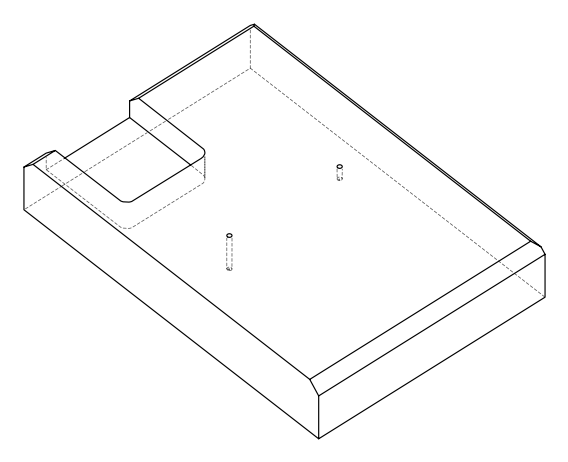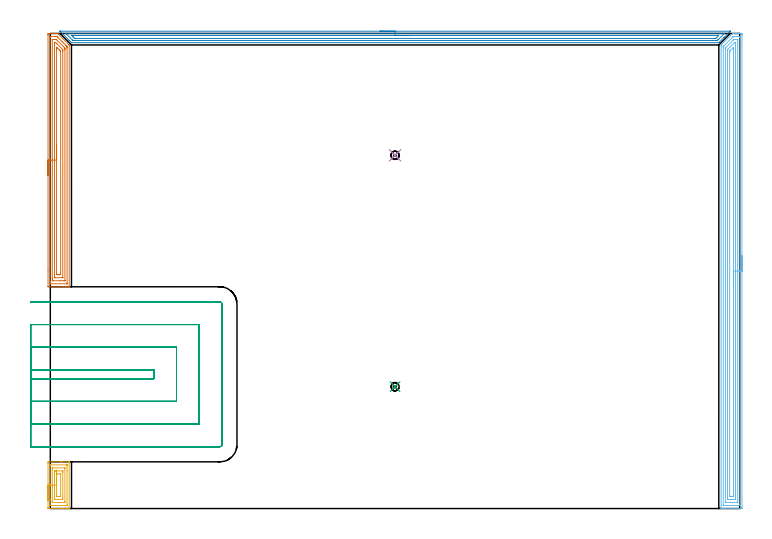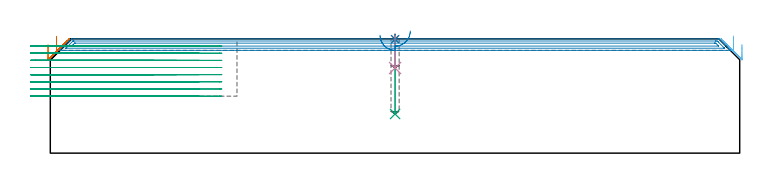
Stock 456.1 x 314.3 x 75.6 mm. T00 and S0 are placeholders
(PLAN: 9 operations, 3 tool changes, 54.1 min)
(1 SPOT_DRILL | STEP1POCKET | NXT0321_9005460120000 | 0.03 min | 42 mm3)
(2 SPOT_DRILL_1 | STEP1POCKET_1 | NXT0321_9005460120000 | 0.03 min | 2 mm3)
(3 DRILL_BLIND_HOLE_INTO_CENTER | STEP1POCKET | UGT0301_178 | 0.21 min | 1052 mm3)
(4 DRILL_BLIND_HOLE_INTO_CENTER_1 | STEP1POCKET_1 | UGT0301_178 | 0.09 min | 409 mm3)
(5 AREA_MILL | FG_CHAMFER_SURFACE | UGT0205_001 | 1.55 min | 3715 mm3)
(6 AREA_MILL_1 | FG_CHAMFER_SURFACE_1 | UGT0205_001 | 12.79 min | 29926 mm3)
(7 AREA_MILL_2 | FG_CHAMFER_SURFACE_2 | UGT0205_001 | 6.93 min | 17112 mm3)
(8 AREA_MILL_3 | FG_CHAMFER_SURFACE_3 | UGT0205_001 | 10.68 min | 12519 mm3)
(9 MILL_SLOT | SLOT_PARTIAL_RECTANGULAR | UGT0201_094 | Follow Part, ap 5, ae 75% | 21.85 min | 538605 mm3)
(TOOL NXT0321_9005460120000 | NC Spot Drill, 142deg, 12mm, Carbide, Uncoated | D12 PA142 FL30 Z2)
(TOOL UGT0301_178 | Twist Drill 5.4 mm | D5.4 PA118 FL55 Z2)
(TOOL UGT0205_001 | Chamfer Mill 20 x 3 x 45 deg. | D20 FL50 Z2)
(TOOL UGT0201_094 | End mill 20 mm | D20 FL38 Z4)
(OP 1 SPOT_DRILL)
G17 G21 G94 G90
T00 M6
G54
G17 G0 G90 X228.1 Y80.6 S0 M3
G43 Z85.6 H0
G94 G81 G98 Z75.368 F250. R78.6
G80
M5
M2
(OP 2 SPOT_DRILL_1)
G17 G21 G94 G90
T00 M6
G54
G17 G0 G90 X228.1 Y233.7 S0 M3
G43 Z85.6 H0
G94 G81 G98 Z75.368 F250. R78.6
G80
M5
M2
(OP 3 DRILL_BLIND_HOLE_INTO_CENTER)
G17 G21 G94 G90
T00 M6
G54
G17 G0 G90 X228.1 Y80.6 S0 M3
G43 Z85.6 H0
G94 G81 G98 Z25.9 F250. R77.6
G80
M5
M2
(OP 4 DRILL_BLIND_HOLE_INTO_CENTER_1)
G17 G21 G94 G90
T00 M6
G54
G17 G0 G90 X228.1 Y233.7 S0 M3
G43 Z85.6 H0
G94 G81 G98 Z56.3 F250. R77.6
G80
M5
M2
(OP 5 AREA_MILL)
G17 G21 G94 G90
T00 M6
G54
G17 G0 G90 X-1.5 Y5.45 S1061 M3
G43 Z85.6 H0
Z71.6
G94 G1 Y5.488 Z70.728 F250.
Y5.602 Z69.864
Y5.791 Z69.012
Y6.053 Z68.18
Y6.387 Z67.374
Y6.79 Z66.6
Y7.258 Z65.864
Y7.79 Z65.172
Y8.379 Z64.529
Y9.022 Z63.94
Y9.714 Z63.408
Y10.45 Z62.94
Y11.224 Z62.537
Y12.03 Z62.203
Y12.862 Z61.941
Y13.714 Z61.752
Y14.578 Z61.638
Y15.45 Z61.6
Y29.973
X-1.499 Y30.442 Z61.601
X-1.493 Y30.848 Z61.603
X-1.491 Y30.892 Z61.605
X-1.089 Y30.9 Z62.006
X6.818 Z69.911
X7.663 Z70.762
X12.471 Y30.899 Z75.57
X12.495 Y30.89 Z75.594
X12.5 Y30.883 Z75.6
Y0.017
X12.495 Y0.01 Z75.594
X12.469 Y0. Z75.568
X7.663 Z70.763
X6.818 Z69.911
X-1.089 Y0.001 Z62.006
X-1.298 Y0.003 Z61.797
X-1.491 Y0.008 Z61.605
X-1.493 Y0.052 Z61.603
X-1.499 Y0.458 Z61.601
X-1.5 Y0.87 Z61.6
Y15.45
X-0.086 Z63.014
Y28.553
X-0.085 Y28.678 Z63.015
X-0.081 Y28.866 Z63.019
X-0.08 Y28.882 Z63.02
X-0.037 Y28.89 Z63.063
X0.08 Y28.896 Z63.18
X0.227 Y28.899 Z63.327
X10.99 Y28.9 Z74.09
X11.049 Y28.897 Z74.149
X11.068 Y28.893 Z74.168
X11.079 Y28.887 Z74.179
X11.082 Y28.864 Z74.182
X11.085 Y28.805 Z74.185
X11.086 Y24.835 Z74.186
Y2.347
X11.085 Y2.222 Z74.185
X11.081 Y2.034 Z74.181
X11.08 Y2.018 Z74.18
X11.037 Y2.01 Z74.137
X10.92 Y2.004 Z74.02
X10.773 Y2.001 Z73.873
X0.01 Y2. Z63.11
X-0.049 Y2.003 Z63.051
X-0.068 Y2.007 Z63.032
X-0.079 Y2.013 Z63.021
X-0.082 Y2.036 Z63.018
X-0.085 Y2.095 Z63.015
X-0.086 Y6.096 Z63.014
Y15.45
X1.328 Z64.428
X1.329 Y26.251 Z64.429
X1.331 Y26.471 Z64.431
X1.338 Y26.89 Z64.438
X1.547 Y26.899 Z64.647
X1.561 Y26.9 Z64.661
X9.468 Z72.568
X9.655 Y26.89 Z72.755
X9.667 Y26.834 Z72.767
X9.67 Y26.813 Z72.77
X9.671 Y26.696 Z72.771
Y4.649
X9.669 Y4.43 Z72.769
X9.662 Y4.01 Z72.762
X9.453 Y4.001 Z72.553
X9.439 Y4. Z72.539
X1.532 Z64.632
X1.345 Y4.01 Z64.445
X1.332 Y4.067 Z64.432
X1.33 Y4.087 Z64.43
X1.329 Y4.204 Z64.429
X1.328 Y15.45 Z64.428
X2.743 Z65.843
Y23.95
X2.745 Y24.269 Z65.845
X2.749 Y24.826 Z65.849
X2.759 Y24.89 Z65.859
X2.832 Y24.893 Z65.932
X2.989 Y24.897 Z66.089
X3.304 Y24.899 Z66.404
X3.554 Y24.9 Z66.654
X8.115 Y24.899 Z71.215
X8.199 Y24.896 Z71.299
X8.24 Y24.891 Z71.34
X8.251 Y24.887 Z71.351
X8.252 Y24.876 Z71.352
X8.256 Y24.589 Z71.356
X8.257 Y24.269 Z71.357
Y23.706
Y6.951
X8.255 Y6.631 Z71.355
X8.251 Y6.074 Z71.351
X8.241 Y6.01 Z71.341
X8.168 Y6.007 Z71.268
X8.011 Y6.003 Z71.111
X7.696 Y6.001 Z70.796
X7.446 Y6. Z70.546
X2.885 Y6.001 Z65.985
X2.801 Y6.004 Z65.901
X2.76 Y6.009 Z65.86
X2.749 Y6.013 Z65.849
X2.748 Y6.024 Z65.848
X2.744 Y6.311 Z65.844
X2.743 Y8.395 Z65.843
Y15.45
X4.157 Z67.257
Y22.505
X4.158 Y22.53 Z67.258
X4.182 Y22.89 Z67.282
X4.669 Y22.899 Z67.769
X6.426 Z69.526
X6.818 Y22.89 Z69.918
X6.842 Y22.505 Z69.942
X6.843 Y22.48 Z69.943
Y8.395
X6.842 Y8.371 Z69.942
X6.818 Y8.01 Z69.918
X6.331 Y8.001 Z69.431
X4.574 Z67.674
X4.182 Y8.01 Z67.282
X4.158 Y8.395 Z67.258
X4.157 Y8.42 Z67.257
Y15.45
Y16.322 Z67.295
Y17.186 Z67.409
Y18.038 Z67.598
Y18.87 Z67.86
Y19.676 Z68.194
Y20.45 Z68.597
Y21.186 Z69.065
Y21.878 Z69.596
Y22.521 Z70.186
Y23.11 Z70.829
Y23.642 Z71.521
Y24.11 Z72.257
Y24.513 Z73.031
Y24.847 Z73.837
Y25.109 Z74.669
Y25.298 Z75.52
Y25.412 Z76.385
Y25.45 Z77.257
G0 Z85.6
M5
M2
(OP 6 AREA_MILL_1)
G17 G21 G94 G90
T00 M6
G54
G17 G0 G90 X457.6 Y167.15 S1061 M3
G43 Z85.6 H0
Z71.8
G94 G1 Y167.112 Z70.928 F250.
Y166.998 Z70.064
Y166.809 Z69.212
Y166.547 Z68.38
Y166.213 Z67.574
Y165.81 Z66.8
Y165.342 Z66.064
Y164.81 Z65.372
Y164.221 Z64.729
Y163.578 Z64.14
Y162.886 Z63.609
Y162.15 Z63.14
Y161.376 Z62.737
Y160.57 Z62.403
Y159.738 Z62.141
Y158.887 Z61.952
Y158.022 Z61.838
Y157.15 Z61.8
Y0.633
X457.598 Y0.281 Z61.801
X457.593 Y0.01 Z61.804
X457.254 Y0. Z62.143
X446.767 Z72.627
X445.382 Z74.014
X445.02 Z74.375
X444.087 Z75.313
X443.943 Y0.001 Z75.449
X443.855 Y0.004 Z75.536
X443.803 Y0.01 Z75.588
X443.8 Y0.185 Z75.6
Y306.513
X443.803 Y306.695 Z75.589
X443.907 Y306.808 Z75.491
X449.826 Y312.726 Z69.573
X451.24 Y314.141 Z68.158
X451.292 Y314.194 Z68.104
X451.398 Y314.29 Z67.994
X451.498 Y314.299 Z67.895
X451.861 Y314.3 Z67.538
X451.936 Z67.464
X452.16 Z67.239
X452.885 Z66.51
X454.121 Z65.276
X455.506 Z63.889
X456.125 Z63.272
X456.998 Z62.398
X457.254 Y314.297 Z62.142
X457.593 Y314.29 Z61.804
X457.598 Y314.019 Z61.801
X457.6 Y313.667 Z61.8
Y313.314
Y157.15
X456.186 Z63.214
X456.185 Y2.421 Z63.215
X456.183 Y2.074 Z63.217
X456.181 Y2.031 Z63.219
X456.18 Y2.016 Z63.22
X456.164 Y2.01 Z63.236
X456.055 Y2.005 Z63.345
X455.917 Y2.001 Z63.483
X445.431 Z73.969
X445.265 Y2.004 Z74.135
X445.231 Y2.008 Z74.169
X445.221 Y2.011 Z74.179
X445.219 Y2.023 Z74.181
X445.216 Y2.062 Z74.184
X445.215 Y2.222 Z74.185
X445.214 Y2.421 Z74.186
Y304.724
X445.217 Y305.417 Z74.183
X445.22 Y305.618 Z74.18
X445.221 Y305.656 Z74.179
X445.254 Y305.694 Z74.146
X445.317 Y305.763 Z74.083
X445.414 Y305.863 Z73.986
X445.535 Y305.985 Z73.865
X451.429 Y311.879 Z67.971
X451.726 Y312.17 Z67.674
X451.823 Y312.261 Z67.577
X451.859 Y312.29 Z67.541
X451.908 Y312.293 Z67.492
X452.011 Y312.297 Z67.389
X452.473 Y312.3 Z66.927
X455.969 Y312.299 Z63.431
X456.135 Y312.296 Z63.265
X456.169 Y312.292 Z63.231
X456.179 Y312.289 Z63.221
X456.181 Y312.277 Z63.219
X456.184 Y312.238 Z63.216
X456.185 Y312.078 Z63.215
X456.186 Y311.879 Z63.214
Y157.15
X454.772 Z64.628
X454.771 Y4.21 Z64.629
X454.77 Y4.069 Z64.63
X454.768 Y4.022 Z64.632
X454.765 Y4.011 Z64.635
X454.76 Y4.007 Z64.64
X454.735 Y4.004 Z64.665
X454.633 Y4.001 Z64.767
X446.973 Y4. Z72.427
X446.767 Y4.001 Z72.633
X446.699 Y4.003 Z72.701
X446.646 Y4.009 Z72.755
X446.635 Y4.011 Z72.765
X446.633 Y4.028 Z72.767
X446.631 Y4.068 Z72.769
X446.629 Y4.21 Z72.771
X446.628 Y4.352 Z72.772
X446.629 Y303.971 Z72.771
X446.631 Y304.347 Z72.769
X446.633 Y304.535 Z72.767
X446.636 Y304.624 Z72.764
X446.724 Y304.724 Z72.676
X446.745 Y304.746 Z72.655
X452.089 Y310.09 Z67.311
X452.254 Y310.246 Z67.146
X452.284 Y310.273 Z67.116
X452.338 Y310.29 Z67.062
X452.474 Y310.295 Z66.926
X452.68 Y310.299 Z66.72
X454.633 Z64.767
X454.701 Y310.297 Z64.699
X454.755 Y310.291 Z64.645
X454.765 Y310.289 Z64.635
X454.767 Y310.272 Z64.633
X454.769 Y310.232 Z64.631
X454.771 Y310.09 Z64.629
Y309.948
X454.772 Y157.15 Z64.628
X453.357 Z66.043
Y6.41
X453.356 Y6.248 Z66.044
X453.354 Y6.12 Z66.046
X453.35 Y6.036 Z66.05
X453.343 Y6.01 Z66.057
X453.321 Y6.008 Z66.079
X452.885 Y6. Z66.515
X448.515 Z70.885
X448.08 Y6.008 Z71.32
X448.056 Y6.01 Z71.344
X448.049 Y6.021 Z71.351
X448.046 Y6.057 Z71.354
X448.044 Y6.105 Z71.356
X448.043 Y6.152 Z71.357
Y6.483
Y303.418
X448.045 Y303.521 Z71.355
X448.049 Y303.571 Z71.351
X448.052 Y303.591 Z71.348
X448.066 Y303.608 Z71.334
X448.279 Y303.829 Z71.121
X452.547 Y308.098 Z66.853
X452.684 Y308.232 Z66.716
X452.728 Y308.272 Z66.672
X452.751 Y308.29 Z66.649
X452.776 Y308.293 Z66.624
X452.885 Y308.3 Z66.515
X453.32 Y308.292 Z66.08
X453.344 Y308.29 Z66.056
X453.351 Y308.279 Z66.049
X453.354 Y308.243 Z66.046
X453.356 Y308.195 Z66.044
X453.357 Y308.148 Z66.043
Y307.818
Y157.15
X451.943 Z67.457
Y8.682
X451.941 Y8.27 Z67.459
X451.938 Y8.064 Z67.462
X451.936 Y8.02 Z67.464
X451.898 Y8.01 Z67.502
X451.799 Y8.004 Z67.601
X451.137 Y8.001 Z68.263
X450.929 Y8. Z68.471
X450.263 Z69.137
X450.055 Z69.345
X449.54 Y8.004 Z69.86
X449.481 Y8.007 Z69.919
X449.465 Y8.01 Z69.935
X449.463 Y8.022 Z69.937
X449.46 Y8.066 Z69.94
X449.458 Y8.248 Z69.942
X449.457 Y8.613 Z69.943
X449.458 Y302.04 Z69.942
X449.462 Y302.453 Z69.938
X449.464 Y302.551 Z69.936
X449.517 Y302.609 Z69.883
X449.611 Y302.708 Z69.789
X449.833 Y302.935 Z69.567
X451.819 Y304.92 Z67.581
X451.908 Y305.006 Z67.492
X451.922 Y305.018 Z67.478
X451.932 Y305.025 Z67.468
X451.936 Y305.005 Z67.464
X451.942 Y304.794 Z67.458
Y304.724
X451.943 Y304.094 Z67.457
Y157.15
Y156.278 Z67.495
Y155.414 Z67.609
Y154.562 Z67.798
Y153.73 Z68.06
Y152.924 Z68.394
Y152.15 Z68.797
Y151.414 Z69.265
Y150.722 Z69.796
Y150.079 Z70.386
Y149.49 Z71.029
Y148.959 Z71.721
Y148.49 Z72.457
Y148.087 Z73.231
Y147.753 Z74.037
Y147.491 Z74.869
Y147.302 Z75.72
Y147.188 Z76.585
Y147.15 Z77.457
G0 Z85.6
M5
M2
(OP 7 AREA_MILL_2)
G17 G21 G94 G90
T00 M6
G54
G17 G0 G90 X-1.5 Y220.5 S1061 M3
G43 Z85.6 H0
Z71.6
G94 G1 Y220.538 Z70.728 F250.
Y220.652 Z69.864
Y220.841 Z69.012
Y221.103 Z68.18
Y221.437 Z67.374
Y221.84 Z66.6
Y222.308 Z65.864
Y222.84 Z65.172
Y223.429 Z64.529
Y224.072 Z63.94
Y224.764 Z63.408
Y225.5 Z62.94
Y226.274 Z62.537
Y227.08 Z62.203
Y227.912 Z61.941
Y228.764 Z61.752
Y229.628 Z61.638
Y230.5 Z61.6
Y313.193
X-1.499 Y313.669 Z61.601
X-1.496 Y314.082 Z61.603
X-1.492 Y314.29 Z61.605
X-1.089 Y314.3 Z62.008
X1.547 Z64.641
X2.942 Z66.039
X3.304 Z66.399
X4.027 Z67.126
X4.699 Z67.799
X4.882 Y314.298 Z67.974
X4.912 Y314.291 Z68.004
X5.061 Y314.14 Z68.159
X12.359 Y306.84 Z75.458
X12.497 Y306.694 Z75.589
X12.5 Y306.515 Z75.6
Y146.884
X12.497 Y146.71 Z75.589
X12.333 Y146.703 Z75.426
X12.162 Y146.7 Z75.261
X11.934 Z75.033
X11.211 Z74.305
X9.97 Z73.067
X8.575 Z71.67
X-1.301 Z61.797
X-1.349 Y146.701 Z61.749
X-1.492 Y146.71 Z61.606
X-1.499 Y146.854 Z61.599
X-1.5 Y157.727 Z61.6
Y230.5
X-0.086 Z63.014
Y311.88
X-0.084 Y312.264 Z63.016
X-0.082 Y312.286 Z63.018
X-0.08 Y312.29 Z63.02
X-0.065 Y312.294 Z63.035
X0.008 Y312.298 Z63.108
X0.118 Y312.3 Z63.218
X0.256 Z63.356
X3.304 Z66.404
X3.77 Z66.87
X4.182 Y312.297 Z67.282
X4.319 Y312.294 Z67.419
X4.428 Y312.29 Z67.528
X4.52 Y312.219 Z67.62
X4.868 Y311.88 Z67.968
X8.048 Y308.702 Z71.148
X10.332 Y306.418 Z73.432
X10.727 Y306.022 Z73.827
X10.927 Y305.82 Z74.027
X11.026 Y305.716 Z74.126
X11.073 Y305.665 Z74.173
X11.079 Y305.62 Z74.179
X11.085 Y304.854 Z74.185
Y304.726
X11.086 Y149.12 Z74.186
X11.084 Y148.736 Z74.184
X11.082 Y148.714 Z74.182
X11.08 Y148.71 Z74.18
X11.065 Y148.706 Z74.165
X10.992 Y148.702 Z74.092
X10.882 Y148.7 Z73.982
X10.744 Z73.844
X0.201 Z63.301
X-0.005 Y148.703 Z63.095
X-0.041 Y148.705 Z63.059
X-0.074 Y148.709 Z63.026
X-0.079 Y148.755 Z63.021
X-0.084 Y148.991 Z63.016
X-0.085 Y149.12 Z63.015
X-0.086 Y149.887 Z63.014
Y230.5
X1.328 Z64.428
X1.329 Y310.203 Z64.429
X1.33 Y310.258 Z64.43
X1.332 Y310.285 Z64.432
X1.335 Y310.29 Z64.435
X1.346 Y310.296 Z64.446
X1.547 Y310.298 Z64.647
X3.1 Y310.299 Z66.2
X3.304 Y310.298 Z66.404
X3.987 Y310.29 Z67.087
X4.182 Y310.116 Z67.282
X4.209 Y310.092 Z67.309
X8.681 Y305.62 Z71.781
X9.453 Y304.844 Z72.553
X9.567 Y304.726 Z72.667
X9.665 Y304.61 Z72.765
X9.667 Y304.509 Z72.767
X9.671 Y303.832 Z72.771
Y303.61
Y150.797
X9.67 Y150.742 Z72.77
X9.668 Y150.716 Z72.768
X9.665 Y150.71 Z72.765
X9.654 Y150.704 Z72.754
X9.453 Y150.702 Z72.553
X8.779 Y150.7 Z71.879
X6.583 Z69.683
X1.75 Y150.701 Z64.85
X1.547 Y150.705 Z64.647
X1.348 Y150.71 Z64.448
X1.336 Y150.908 Z64.436
X1.332 Y151.126 Z64.432
X1.329 Y151.803 Z64.429
Y152.024
X1.328 Y230.5 Z64.428
X2.743 Z65.843
Y308.17
X2.744 Y308.239 Z65.844
X2.747 Y308.278 Z65.847
X2.75 Y308.29 Z65.85
X2.757 Y308.292 Z65.857
X2.866 Y308.296 Z65.966
X3.307 Y308.3 Z66.407
X3.523 Y308.29 Z66.623
X3.927 Y307.913 Z67.027
X4.182 Y307.665 Z67.282
X4.442 Y307.409 Z67.542
X8.019 Y303.832 Z71.119
X8.128 Y303.717 Z71.228
X8.215 Y303.624 Z71.315
X8.25 Y303.577 Z71.35
X8.252 Y303.545 Z71.352
X8.256 Y303.262 Z71.356
X8.257 Y302.937 Z71.357
Y302.366
Y152.83
X8.256 Y152.761 Z71.356
X8.253 Y152.722 Z71.353
X8.25 Y152.71 Z71.35
X8.243 Y152.708 Z71.343
X8.134 Y152.704 Z71.234
X7.696 Y152.7 Z70.796
X3.304 Z66.404
X2.866 Y152.707 Z65.966
X2.759 Y152.71 Z65.859
X2.749 Y152.719 Z65.849
X2.747 Y152.736 Z65.847
X2.744 Y152.772 Z65.844
X2.743 Y152.85 Z65.843
Y153.268
Y230.5
X4.157 Z67.257
Y303.832
X4.158 Y304.726 Z67.258
Y304.75
X4.182 Y305.208 Z67.282
X4.673 Y304.726 Z67.773
X5.939 Y303.462 Z69.039
X6.461 Y302.937 Z69.561
X6.818 Y302.572 Z69.918
X6.842 Y302.043 Z69.942
Y302.018
Y155.38
Y155.355
X6.818 Y154.71 Z69.918
X6.603 Y154.704 Z69.703
X5.939 Y154.701 Z69.039
X5.728 Y154.7 Z68.828
X5.061 Y154.701 Z68.161
X4.849 Z67.949
X4.182 Y154.71 Z67.282
X4.158 Y155.38 Z67.258
Y155.405
X4.157 Y230.5 Z67.257
Y231.372 Z67.295
Y232.236 Z67.409
Y233.088 Z67.598
Y233.92 Z67.86
Y234.726 Z68.194
Y235.5 Z68.597
Y236.236 Z69.065
Y236.928 Z69.596
Y237.571 Z70.186
Y238.16 Z70.829
Y238.692 Z71.521
Y239.16 Z72.257
Y239.563 Z73.031
Y239.897 Z73.837
Y240.159 Z74.669
Y240.348 Z75.52
Y240.462 Z76.385
Y240.5 Z77.257
G0 Z85.6
M5
M2
(OP 8 AREA_MILL_3)
G17 G21 G94 G90
T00 M6
G54
G17 G0 G90 X218.15 Y315.8 S1061 M3
G43 Z85.6 H0
Z78.
G94 G1 X218.188 Z77.128 F250.
X218.302 Z76.263
X218.491 Z75.412
X218.753 Z74.58
X219.087 Z73.774
X219.49 Z73.
X219.958 Z72.264
X220.49 Z71.572
X221.079 Z70.929
X221.722 Z70.34
X222.414 Z69.808
X223.15 Z69.34
X223.924 Z68.937
X224.73 Z68.603
X225.562 Z68.341
X226.413 Z68.152
X227.278 Z68.038
X228.15 Z68.
X449.76
X449.792 Y315.799 Z67.999
X449.884 Y315.792 Z67.998
Y315.791 Z67.999
X449.87 Y315.766 Z68.024
X449.727 Y315.626 Z68.172
X449.588 Y315.486 Z68.309
X445.707 Y311.606 Z72.193
X442.58 Y308.479 Z75.32
X442.377 Y308.279 Z75.518
X442.295 Y308.203 Z75.589
X442.133 Y308.2 Z75.6
X14.167
X14.005 Y308.203 Z75.589
X13.919 Y308.28 Z75.517
X12.382 Y309.818 Z73.981
X6.845 Y315.353 Z68.444
X6.712 Y315.486 Z68.309
X6.573 Y315.626 Z68.172
X6.429 Y315.767 Z68.023
X6.415 Y315.792 Z67.998
Y315.795 Z67.995
X6.54 Y315.8 Z68.
X228.15
Y314.386 Z69.414
X445.509 Y314.385 Z69.415
X445.707 Z69.416
X445.946 Y314.382 Z69.418
X446.008 Y314.379 Z69.421
X445.983 Y314.345 Z69.455
X445.811 Y314.165 Z69.635
X445.707 Y314.057 Z69.743
X442.018 Y310.368 Z73.432
X441.905 Y310.257 Z73.543
X441.571 Y309.933 Z73.867
X441.239 Y309.621 Z74.179
X441. Y309.618 Z74.182
X440.346 Y309.615 Z74.185
X440.111 Y309.614 Z74.186
X15.719 Y309.615 Z74.185
X15.061 Y309.62 Z74.18
X15.044 Y309.621 Z74.179
X15.024 Y309.636 Z74.164
X14.978 Y309.676 Z74.124
X14.891 Y309.759 Z74.041
X10.907 Y313.743 Z70.057
X10.593 Y314.058 Z69.742
X10.307 Y314.354 Z69.446
X10.284 Y314.38 Z69.42
X10.314 Y314.381 Z69.419
X10.406 Y314.384 Z69.416
X10.593 Y314.385 Z69.415
X10.828 Y314.386 Z69.414
X228.15
Y312.972 Z70.828
X442.031 Y312.971 Z70.829
X442.069 Y312.97 Z70.83
X442.133 Y312.967 Z70.833
X442.146 Y312.966 Z70.834
X442.141 Y312.952 Z70.848
X442.133 Y312.934 Z70.866
X442.102 Y312.902 Z70.898
X442.072 Y312.872 Z70.928
X440.328 Y311.128 Z72.672
X440.229 Y311.04 Z72.76
X439.862 Y311.033 Z72.767
X439.657 Y311.03 Z72.77
X439.555 Y311.029 Z72.771
X439.452
X16.745
X16.54 Y311.031 Z72.769
X16.131 Y311.036 Z72.764
X16.069 Y311.041 Z72.759
X16.055 Y311.051 Z72.749
X16.026 Y311.076 Z72.724
X15.971 Y311.128 Z72.672
X15.954 Y311.145 Z72.655
X15.061 Y312.038 Z71.762
X14.231 Y312.872 Z70.928
X14.167 Y312.94 Z70.86
X14.159 Y312.966 Z70.834
X15.061 Y312.971 Z70.829
X228.15 Y312.972 Z70.828
X229.022 Z70.866
X229.886 Z70.98
X230.738 Z71.169
X231.57 Z71.432
X232.376 Z71.765
X233.15 Z72.168
X233.886 Z72.637
X234.578 Z73.168
X235.221 Z73.757
X235.81 Z74.401
X236.341 Z75.093
X236.81 Z75.828
X237.213 Z76.602
X237.547 Z77.408
X237.809 Z78.24
X237.998 Z79.092
X238.112 Z79.957
X238.15 Z80.828
G0 Z85.6
M5
M2
(OP 9 MILL_SLOT)
G17 G21 G94 G90
T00 M6
G54
G17 G0 G90 X-13. Y85.9 S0 M3
G43 Z85.6 H0
Z70.862
G94 G1 X-10. F250.
X68.5 F500.
Y91.7
X-10.
X-13. F250.
Y70.9
X-10.
X83.5 F500.
Y106.7
X-10.
X-13. F250.
Y55.9
X-10.
X98.5 F500.
Y121.7
X-10.
X-13. F250.
Y40.9
X-10.
X112.1 F500.
G3 X113.5 Y42.3 R1.4
G1 Y135.3
G3 X112.1 Y136.7 R1.4
G1 X-10.
X-13. F250.
G0 Y85.9 Z66.125
G1 X-10.
X68.5 F500.
Y91.7
X-10.
X-13. F250.
Y70.9
X-10.
X83.5 F500.
Y106.7
X-10.
X-13. F250.
Y55.9
X-10.
X98.5 F500.
Y121.7
X-10.
X-13. F250.
Y40.9
X-10.
X112.1 F500.
G3 X113.5 Y42.3 R1.4
G1 Y135.3
G3 X112.1 Y136.7 R1.4
G1 X-10.
X-13. F250.
G0 Y85.9 Z61.387
G1 X-10.
X68.5 F500.
Y91.7
X-10.
X-13. F250.
Y70.9
X-10.
X83.5 F500.
Y106.7
X-10.
X-13. F250.
Y55.9
X-10.
X98.5 F500.
Y121.7
X-10.
X-13. F250.
Y40.9
X-10.
X112.1 F500.
G3 X113.5 Y42.3 R1.4
G1 Y135.3
G3 X112.1 Y136.7 R1.4
G1 X-10.
X-13. F250.
G0 Y85.9 Z56.65
G1 X-10.
X68.5 F500.
Y91.7
X-10.
X-13. F250.
Y70.9
X-10.
X83.5 F500.
Y106.7
X-10.
X-13. F250.
Y55.9
X-10.
X98.5 F500.
Y121.7
X-10.
X-13. F250.
Y40.9
X-10.
X112.1 F500.
G3 X113.5 Y42.3 R1.4
G1 Y135.3
G3 X112.1 Y136.7 R1.4
G1 X-10.
X-13. F250.
G0 Y85.9 Z51.912
G1 X-10.
X68.5 F500.
Y91.7
X-10.
X-13. F250.
Y70.9
X-10.
X83.5 F500.
Y106.7
X-10.
X-13. F250.
Y55.9
X-10.
X98.5 F500.
Y121.7
X-10.
X-13. F250.
Y40.9
X-10.
X112.1 F500.
G3 X113.5 Y42.3 R1.4
G1 Y135.3
G3 X112.1 Y136.7 R1.4
G1 X-10.
X-13. F250.
G0 Y85.9 Z47.175
G1 X-10.
X68.5 F500.
Y91.7
X-10.
X-13. F250.
Y70.9
X-10.
X83.5 F500.
Y106.7
X-10.
X-13. F250.
Y55.9
X-10.
X98.5 F500.
Y121.7
X-10.
X-13. F250.
Y40.9
X-10.
X112.1 F500.
G3 X113.5 Y42.3 R1.4
G1 Y135.3
G3 X112.1 Y136.7 R1.4
G1 X-10.
X-13. F250.
G0 Y85.9 Z42.437
G1 X-10.
X68.5 F500.
Y91.7
X-10.
X-13. F250.
Y70.9
X-10.
X83.5 F500.
Y106.7
X-10.
X-13. F250.
Y55.9
X-10.
X98.5 F500.
Y121.7
X-10.
X-13. F250.
Y40.9
X-10.
X112.1 F500.
G3 X113.5 Y42.3 R1.4
G1 Y135.3
G3 X112.1 Y136.7 R1.4
G1 X-10.
X-13. F250.
G0 Y85.9 Z37.7
G1 X-10.
X68.5 F500.
Y91.7
X-10.
X-13. F250.
Y70.9
X-10.
X83.5 F500.
Y106.7
X-10.
X-13. F250.
Y55.9
X-10.
X98.5 F500.
Y121.7
X-10.
X-13. F250.
Y40.9
X-10.
X112.1 F500.
G3 X113.5 Y42.3 R1.4
G1 Y135.3
G3 X112.1 Y136.7 R1.4
G1 X-10.
X-13. F250.
G0 Z85.6
M5
M2
